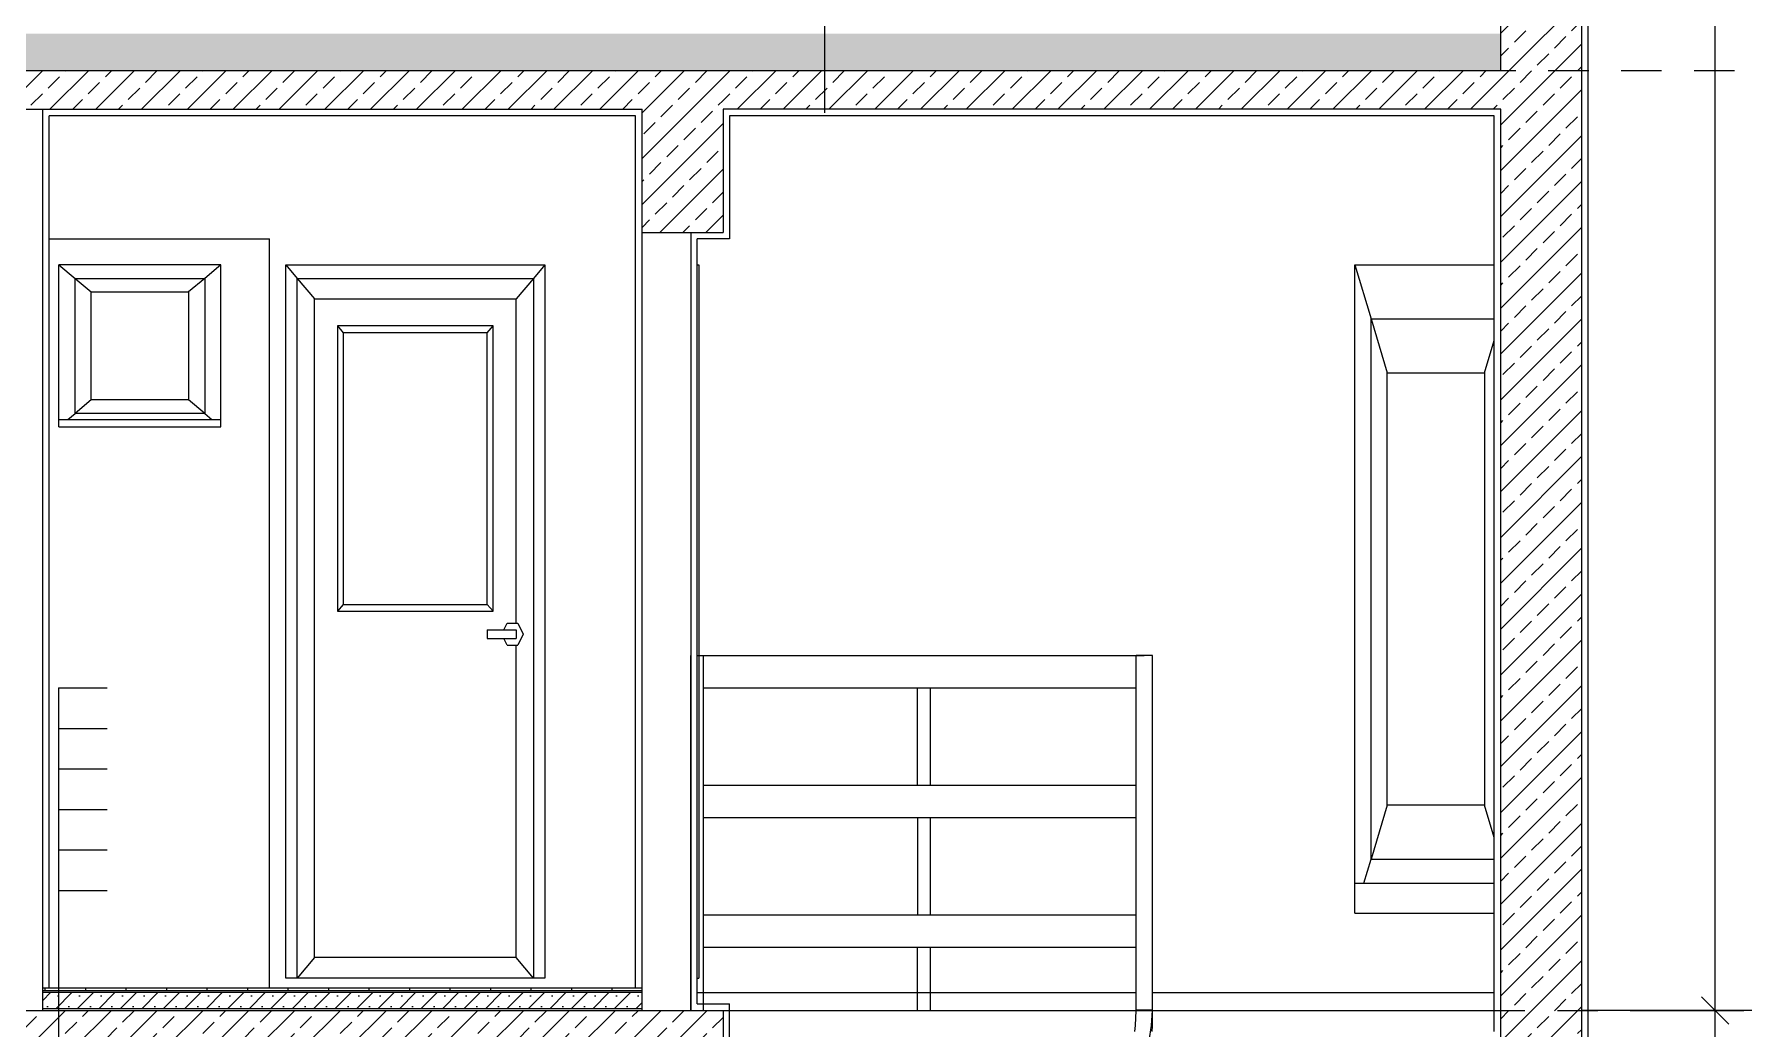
# Model space of a CAD drawing. Header units: metres. Extents: x -220 to 294, y -29 to 18.
# Drawn here: x -2.66 to 2.62, y 9.54 to 12.61 of the extents above; entities that cross this region are included whole.
import ezdxf

# ---------------------------------------------------------------- set-up
doc = ezdxf.new("R2010")
doc.units = ezdxf.units.M
doc.header["$MEASUREMENT"] = 0
doc.linetypes.add('DASHED4', pattern=[0.1875, 0.125, -0.0625])
for name, color, linetype in [('Cizgi', 7, 'Continuous'), ('Olculendirme', 7, 'Continuous'), ('Standart', 7, 'Continuous'), ('Tarama', 7, 'Continuous')]:
    doc.layers.add(name, color=color, linetype=linetype)

msp = doc.modelspace()

# ---------------------------------------------------------------- hatches: boundary and pattern name
at = {"layer": 'Tarama', "linetype": 'Continuous', "lineweight": -3}
h = msp.add_hatch(dxfattribs=at)
h.set_pattern_fill('ANSI33', color=58, scale=0.4, style=0)
h.paths.add_polyline_path([(2.117, 12.5), (1.867, 12.5), (1.867, 14.25), (2.117, 14.25)])
h = msp.add_hatch(dxfattribs=at)
h.set_pattern_fill('AR-B88', color=58, scale=0.01, style=0)
h.paths.add_polyline_path([(-6.783, 12.6137), (-6.783, 12.5), (1.867, 12.5), (1.867, 12.6137)])
h = msp.add_hatch(dxfattribs=at)
h.set_pattern_fill('ANSI33', color=58, scale=0.4, style=0)
h.paths.add_polyline_path([(-0.783, 12.38), (-4.933, 12.38), (-4.933, 12.5), (-0.783, 12.5)])
h = msp.add_hatch(dxfattribs=at)
h.set_pattern_fill('ANSI33', color=58, scale=0.4, style=0)
h.paths.add_polyline_path([(-0.533, 12), (-0.783, 12), (-0.783, 12.5), (-0.533, 12.5)])
h = msp.add_hatch(dxfattribs=at)
h.set_pattern_fill('ANSI33', color=58, scale=0.4, style=0)
h.paths.add_polyline_path([(1.867, 12.38), (-0.533, 12.38), (-0.533, 12.5), (1.867, 12.5)])
h = msp.add_hatch(dxfattribs=at)
h.set_pattern_fill('ANSI33', color=58, scale=0.4, style=0)
h.paths.add_polyline_path([(2.117, 9.6), (1.867, 9.6), (1.867, 12.5), (2.117, 12.5)])
h = msp.add_hatch(dxfattribs=at)
h.set_pattern_fill('NET', color=163, style=0)
h.paths.add_polyline_path([(-0.783, 9.66), (-2.633, 9.66), (-2.633, 9.67), (-0.783, 9.67)])
h = msp.add_hatch(dxfattribs=at)
h.set_pattern_fill('DOTS', color=58, scale=0.8, style=0)
h.paths.add_polyline_path([(-0.783, 9.655), (-2.633, 9.655), (-2.633, 9.66), (-0.783, 9.66)])
h = msp.add_hatch(dxfattribs=at)
h.set_pattern_fill('SACNCR', color=58, scale=0.5, style=0)
h.paths.add_polyline_path([(-0.783, 9.605), (-2.633, 9.605), (-2.633, 9.655), (-0.783, 9.655)])
h = msp.add_hatch(dxfattribs=at)
h.set_pattern_fill('DOTS', color=38, scale=0.8, style=0)
h.paths.add_polyline_path([(-0.783, 9.6), (-2.633, 9.6), (-2.633, 9.605), (-0.783, 9.605)])
h = msp.add_hatch(dxfattribs=at)
h.set_pattern_fill('ANSI33', color=58, scale=0.4, style=0)
h.paths.add_polyline_path([(-0.783, 9.48), (-4.933, 9.48), (-4.933, 9.6), (-0.783, 9.6)])
h = msp.add_hatch(dxfattribs=at)
h.set_pattern_fill('ANSI33', color=58, scale=0.4, style=0)
h.paths.add_polyline_path([(-0.533, 9.1), (-0.783, 9.1), (-0.783, 9.6), (-0.533, 9.6)])
h = msp.add_hatch(dxfattribs=at)
h.set_pattern_fill('ANSI33', color=58, scale=0.4, style=0)
h.paths.add_polyline_path([(2.117, 6.7), (1.867, 6.7), (1.867, 9.6), (2.117, 9.6)])

# ---------------------------------------------------------------- linework, layer by layer
at = {"layer": 'Cizgi', "color": 7, "linetype": 'Continuous', "lineweight": -3}
for points in [[(2.117, 3.8), (2.117, 14.1)], [(1.867, 12.5), (1.867, 13.2552)], [(-2.733, 12.5), (-1.933, 12.5)], [(-1.933, 12.5), (-1.4336, 12.5)], [(-1.4336, 12.5), (-1.3836, 12.5)], [(-1.3836, 12.5), (-0.8836, 12.5)], [(-0.8836, 12.5), (-0.8336, 12.5)], [(-0.8336, 12.5), (-0.783, 12.5)], [(-0.783, 12.5), (-0.533, 12.5)], [(-0.533, 12.5), (-0.3336, 12.5)], [(-0.3336, 12.5), (-0.2836, 12.5)], [(-0.2836, 12.5), (0.2164, 12.5)], [(0.2164, 12.5), (0.2664, 12.5)], [(0.2664, 12.5), (0.7664, 12.5)], [(0.7664, 12.5), (0.8164, 12.5)], [(0.8164, 12.5), (1.3164, 12.5)], [(1.3164, 12.5), (1.3664, 12.5)], [(1.3664, 12.5), (1.817, 12.5)], [(1.817, 12.5), (1.867, 12.5)], [(-2.733, 12.38), (-2.633, 12.38)], [(-2.633, 12.38), (-0.783, 12.38)], [(-0.783, 12), (-0.783, 12.38)], [(-0.533, 12.38), (-0.533, 12)], [(1.867, 12.38), (-0.533, 12.38)], [(1.867, 8.8021), (1.867, 12.38)], [(-0.783, 12), (-0.633, 12)], [(-0.633, 12), (-0.533, 12)], [(-2.733, 9.6), (-2.633, 9.6)], [(-2.633, 9.6), (-0.783, 9.6)], [(-0.783, 9.6), (-0.633, 9.6)], [(-0.633, 9.6), (-0.533, 9.6)], [(-0.533, 9.6), (-0.533, 9.1)], [(4.317, 9.6), (2.117, 9.6)]]:
    msp.add_lwpolyline(points, dxfattribs=at)
at = {"layer": 'Cizgi', "color": 241, "linetype": 'Continuous', "lineweight": -3}
for points in [[(2.137, 9.6), (2.137, 13.3682)], [(-0.803, 12.36), (-2.613, 12.36)], [(-2.613, 9.67), (-2.613, 12.36)], [(-0.803, 9.67), (-0.803, 12.36)], [(1.847, 12.36), (-0.513, 12.36)], [(-0.513, 12.36), (-0.513, 11.98)], [(1.847, 11.9), (1.847, 12.36)], [(-0.513, 11.98), (-0.613, 11.98)], [(-0.613, 11.9), (-0.613, 11.98)], [(-0.613, 9.7), (-0.613, 11.9)], [(1.847, 11.7333), (1.847, 11.9)], [(1.847, 11.6667), (1.847, 11.7333)], [(1.847, 10.1333), (1.847, 11.6667)], [(1.847, 10.0667), (1.847, 10.1333)], [(1.847, 9.9929), (1.847, 10.0667)], [(1.847, 9.9), (1.847, 9.9929)], [(1.847, 9.655), (1.847, 9.9)], [(-0.613, 9.655), (-0.613, 9.7)], [(-0.613, 9.62), (-0.613, 9.655)], [(-0.613, 9.62), (-0.513, 9.62)], [(-0.513, 9.6), (-0.513, 9.62)], [(1.847, 9.6), (1.847, 9.655)], [(-0.513, 9.48), (-0.513, 9.6)], [(1.847, 9.535), (1.847, 9.6)], [(2.137, 6.7), (2.137, 9.6)]]:
    msp.add_lwpolyline(points, dxfattribs=at)
at = {"layer": 'Cizgi', "color": 73, "linetype": 'DASHED4', "lineweight": -3}
for points in [[(-7.2113, 12.5), (10.9941, 12.5)], [(-6.733, 9.6), (10.5158, 9.6)]]:
    msp.add_lwpolyline(points, dxfattribs=at)
at = {"layer": 'Cizgi', "color": 166, "linetype": 'Continuous', "lineweight": -3}
for points in [[(-2.633, 9.67), (-2.633, 12.38)], [(-0.783, 9.67), (-0.783, 12)], [(-0.633, 12), (-0.633, 9.6)], [(-2.633, 9.6), (-2.633, 9.67)], [(-0.783, 9.6), (-0.783, 9.67)]]:
    msp.add_lwpolyline(points, dxfattribs=at)
at = {"layer": 'Cizgi', "color": 118, "linetype": 'Continuous', "lineweight": -3}
for points in [[(-2.613, 11.98), (-1.933, 11.98)], [(-1.933, 9.67), (-1.933, 11.98)], [(2.137, 9.6), (2.617, 9.6005)]]:
    msp.add_lwpolyline(points, dxfattribs=at)
at = {"layer": 'Cizgi', "color": 98, "linetype": 'Continuous', "lineweight": -3}
for points in [[(-2.583, 11.9), (-2.533, 11.8583)], [(-2.583, 11.4232), (-2.583, 11.9)], [(-2.083, 11.9), (-2.583, 11.9)], [(-2.083, 11.9), (-2.133, 11.8583)], [(-2.083, 11.4232), (-2.083, 11.9)], [(-1.883, 11.9), (-1.083, 11.9)], [(-1.883, 9.7), (-1.883, 11.9)], [(-1.883, 11.9), (-1.8474, 11.8581)], [(-1.083, 11.9), (-1.1186, 11.8581)], [(-1.083, 11.9), (-1.083, 9.7)], [(-0.613, 11.9), (-0.608, 11.9)], [(-0.608, 11.9), (-0.608, 9.7)], [(1.417, 11.9), (1.467, 11.7333)], [(1.417, 9.9929), (1.417, 11.9)], [(1.417, 11.9), (1.847, 11.9)], [(-2.533, 11.8583), (-2.133, 11.8583)], [(-2.533, 11.4417), (-2.533, 11.8583)], [(-2.533, 11.8583), (-2.483, 11.8167)], [(-2.133, 11.8583), (-2.183, 11.8167)], [(-2.133, 11.8583), (-2.133, 11.4417)], [(-1.8474, 11.8581), (-1.1186, 11.8581)], [(-1.8474, 9.7), (-1.8474, 11.8581)], [(-1.8474, 11.8581), (-1.7941, 11.7952)], [(-1.1186, 11.8581), (-1.1719, 11.7952)], [(-1.1186, 11.8581), (-1.1186, 9.7)], [(-2.483, 11.8167), (-2.183, 11.8167)], [(-2.483, 11.4833), (-2.483, 11.8167)], [(-2.183, 11.8167), (-2.183, 11.4833)], [(-1.7941, 11.7952), (-1.1719, 11.7952)], [(-1.7941, 9.7629), (-1.7941, 11.7952)], [(-1.1719, 10.7947), (-1.1719, 11.7952)], [(1.467, 11.7333), (1.847, 11.7333)], [(1.467, 10.0667), (1.467, 11.7333)], [(1.467, 11.7333), (1.517, 11.5667)], [(-1.723, 11.7114), (-1.7052, 11.6905)], [(-1.243, 11.7114), (-1.723, 11.7114)], [(-1.723, 11.7114), (-1.723, 10.8314)], [(-1.2608, 11.6905), (-1.7052, 11.6905)], [(-1.7052, 11.6905), (-1.7052, 10.8524)], [(-1.2608, 11.6905), (-1.243, 11.7114)], [(-1.2608, 10.8524), (-1.2608, 11.6905)], [(-1.243, 10.8314), (-1.243, 11.7114)], [(1.817, 11.5667), (1.847, 11.6667)], [(1.517, 11.5667), (1.817, 11.5667)], [(1.517, 10.2333), (1.517, 11.5667)], [(1.817, 11.5667), (1.817, 10.2333)], [(-2.483, 11.4833), (-2.533, 11.4417)], [(-2.183, 11.4833), (-2.483, 11.4833)], [(-2.133, 11.4417), (-2.183, 11.4833)], [(-2.583, 11.4), (-2.583, 11.4232)], [(-2.583, 11.4232), (-2.5551, 11.4232)], [(-2.583, 11.4), (-2.083, 11.4)], [(-2.5551, 11.4232), (-2.533, 11.4417)], [(-2.5551, 11.4232), (-2.1109, 11.4232)], [(-2.133, 11.4417), (-2.533, 11.4417)], [(-2.133, 11.4417), (-2.1109, 11.4232)], [(-2.1109, 11.4232), (-2.083, 11.4232)], [(-2.083, 11.4), (-2.083, 11.4232)], [(-1.7052, 10.8524), (-1.723, 10.8314)], [(-1.723, 10.8314), (-1.243, 10.8314)], [(-1.7052, 10.8524), (-1.2608, 10.8524)], [(-1.2608, 10.8524), (-1.243, 10.8314)], [(-1.2608, 10.7738), (-1.2608, 10.7476)], [(-1.2608, 10.7738), (-1.2099, 10.7738)], [(-1.2099, 10.7738), (-1.1997, 10.7947)], [(-1.2099, 10.7738), (-1.1719, 10.7738)], [(-1.1997, 10.7947), (-1.1719, 10.7947)], [(-1.1719, 10.7947), (-1.1663, 10.7947)], [(-1.1719, 10.7738), (-1.1719, 10.7476)], [(-1.1663, 10.7947), (-1.1497, 10.7607)], [(-1.2608, 10.7476), (-1.2099, 10.7476)], [(-1.1997, 10.7267), (-1.2099, 10.7476)], [(-1.2099, 10.7476), (-1.1719, 10.7476)], [(-1.1997, 10.7267), (-1.1719, 10.7267)], [(-1.1719, 9.7629), (-1.1719, 10.7267)], [(-1.1719, 10.7267), (-1.1663, 10.7267)], [(-1.1497, 10.7607), (-1.1663, 10.7267)], [(-0.633, 10.645), (-0.633, 10.695)], [(-0.613, 10.695), (-0.593, 10.695)], [(-0.593, 10.645), (-0.593, 10.695)], [(-0.593, 10.695), (0.767, 10.695)], [(0.792, 10.695), (0.742, 10.695)], [(0.742, 9.655), (0.742, 10.695)], [(0.792, 9.655), (0.792, 10.695)], [(-0.633, 9.6), (-0.633, 10.645)], [(-0.593, 10.595), (-0.593, 10.645)], [(-0.593, 10.295), (-0.593, 10.595)], [(-0.593, 10.595), (0.742, 10.595)], [(0.067, 10.295), (0.067, 10.595)], [(0.107, 10.295), (0.107, 10.595)], [(-0.593, 10.195), (-0.593, 10.295)], [(-0.593, 10.295), (0.742, 10.295)], [(0.407, 10.295), (0.742, 10.295)], [(-0.593, 9.895), (-0.593, 10.195)], [(-0.593, 10.195), (0.742, 10.195)], [(0.067, 10.195), (0.067, 9.895)], [(0.107, 9.895), (0.107, 10.195)], [(0.407, 10.195), (0.742, 10.195)], [(1.517, 10.2333), (1.467, 10.0667)], [(1.817, 10.2333), (1.517, 10.2333)], [(1.847, 10.1333), (1.817, 10.2333)], [(1.4449, 9.9929), (1.467, 10.0667)], [(1.467, 10.0667), (1.847, 10.0667)], [(1.417, 9.9), (1.417, 9.9929)], [(1.417, 9.9929), (1.4449, 9.9929)], [(1.4449, 9.9929), (1.847, 9.9929)], [(-0.593, 9.795), (-0.593, 9.895)], [(-0.593, 9.895), (0.742, 9.895)], [(0.407, 9.895), (0.742, 9.895)], [(1.417, 9.9), (1.847, 9.9)], [(-1.7941, 9.7629), (-1.8474, 9.7)], [(-1.1719, 9.7629), (-1.7941, 9.7629)], [(-1.1186, 9.7), (-1.1719, 9.7629)], [(-0.593, 9.795), (0.407, 9.795)], [(-0.593, 9.6), (-0.593, 9.795)], [(0.067, 9.6), (0.067, 9.795)], [(0.107, 9.6), (0.107, 9.795)], [(0.407, 9.795), (0.742, 9.795)], [(-1.8474, 9.7), (-1.883, 9.7)], [(-1.1186, 9.7), (-1.8474, 9.7)], [(-1.083, 9.7), (-1.1186, 9.7)], [(-0.613, 9.7), (-0.608, 9.7)], [(-0.613, 9.655), (0.742, 9.655)], [(0.742, 9.6017), (0.742, 9.655)], [(0.792, 9.655), (1.847, 9.655)], [(0.792, 9.6017), (0.792, 9.655)], [(-0.513, 9.6), (0.7419, 9.6)], [(0.7383, 9.535), (0.7403, 9.554)], [(0.7403, 9.554), (0.7419, 9.6)], [(0.7419, 9.6), (0.742, 9.6017)], [(0.742, 9.6017), (0.792, 9.6017)], [(0.7825, 9.5063), (0.7896, 9.554)], [(0.7896, 9.554), (0.792, 9.6)], [(0.7912, 9.535), (0.792, 9.5517)], [(0.792, 9.6), (0.792, 9.6017)], [(0.792, 9.6), (1.847, 9.6)], [(0.792, 9.5517), (0.792, 9.6)]]:
    msp.add_lwpolyline(points, dxfattribs=at)
at = {"layer": 'Cizgi', "color": 59, "linetype": 'Continuous', "lineweight": -3}
for points in [[(-2.633, 9.67), (-2.613, 9.67)], [(-2.613, 9.67), (-1.933, 9.67)], [(-1.933, 9.67), (-0.803, 9.67)], [(-0.803, 9.67), (-0.783, 9.67)]]:
    msp.add_lwpolyline(points, dxfattribs=at)
at = {"layer": 'Cizgi', "color": 38, "linetype": 'Continuous', "lineweight": -3}
for points in [[(-0.783, 9.66), (-2.633, 9.66)], [(-0.783, 9.655), (-2.633, 9.655)], [(-0.783, 9.605), (-2.633, 9.605)]]:
    msp.add_lwpolyline(points, dxfattribs=at)
at = {"layer": 'Cizgi', "color": 1, "linetype": 'Continuous', "lineweight": -3}
msp.add_lwpolyline([(-0.633, 9.6), (0.767, 9.6)], dxfattribs=at)
at = {"layer": 'Olculendirme', "color": 47, "linetype": 'Continuous', "lineweight": -3}
for points in [[(2.5292, -10.33), (2.5292, 14.33)], [(2.2792, 9.6), (2.5792, 9.6)]]:
    msp.add_lwpolyline(points, dxfattribs=at)
at = {"layer": 'Olculendirme', "color": 59, "linetype": 'Continuous', "lineweight": -3}
msp.add_lwpolyline([(2.4867, 9.6424), (2.5716, 9.5576)], dxfattribs=at)
at = {"layer": 'Standart', "color": 58, "linetype": 'Continuous', "lineweight": -3}
for points in [[(-0.2193, 12.3685), (-0.2193, 13.1177)], [(-2.5844, 10.595), (-2.5844, 9.46)], [(-2.5844, 10.595), (-2.4344, 10.595)], [(-2.5844, 10.47), (-2.4344, 10.47)], [(-2.5844, 10.345), (-2.4344, 10.345)], [(-2.5844, 10.22), (-2.4344, 10.22)], [(-2.5844, 10.095), (-2.4344, 10.095)], [(-2.5844, 9.97), (-2.4344, 9.97)]]:
    msp.add_lwpolyline(points, dxfattribs=at)

doc.saveas('drawing.dxf')
